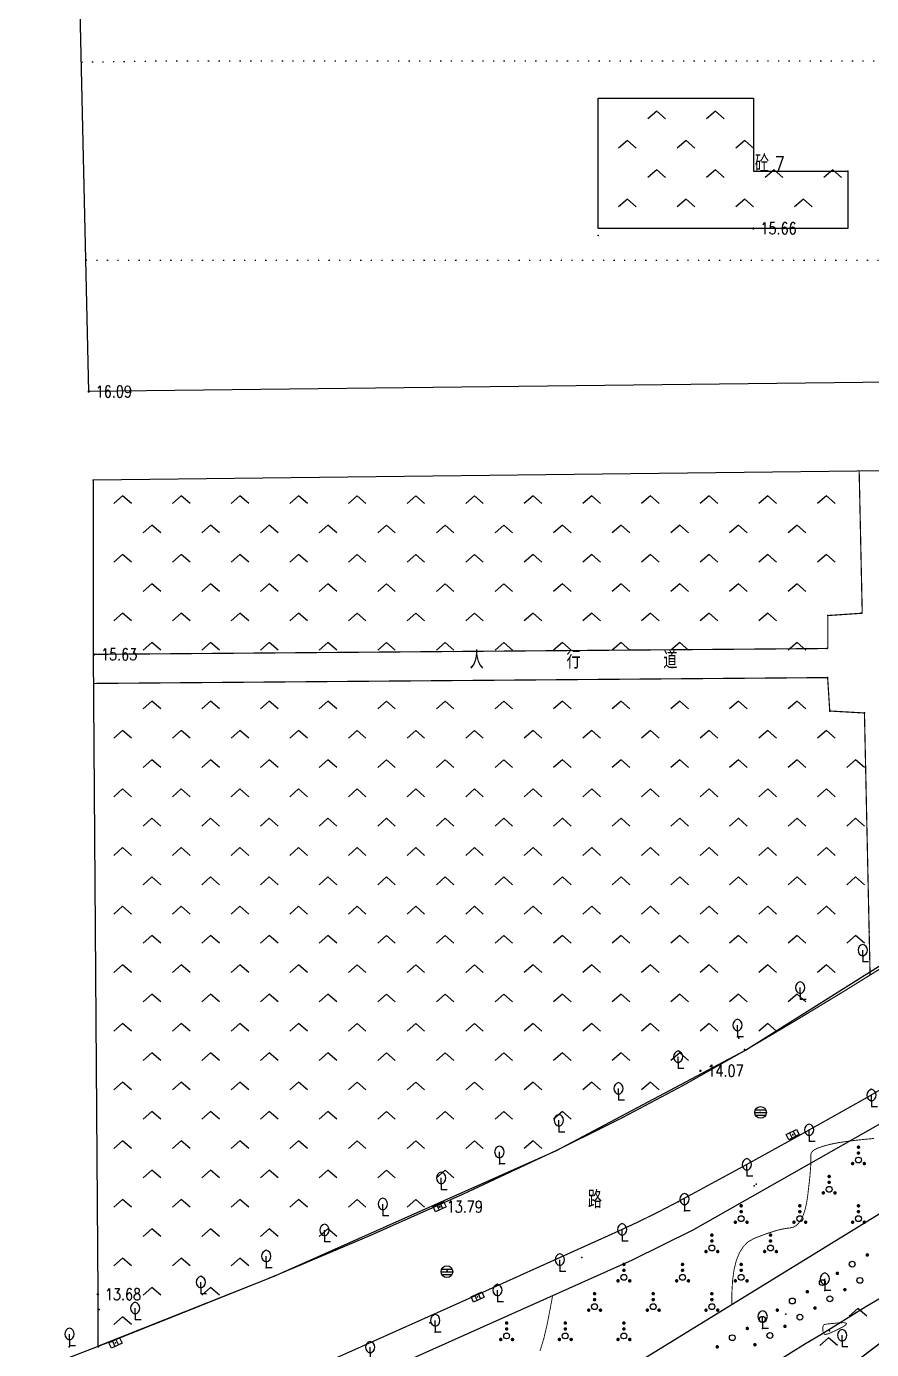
# Model space of a CAD drawing. Extents: x 940 to 2162, y 608 to 1562.
# Drawn here: x 1747.4 to 1819.4, y 744.3 to 857.1 of the extents above; entities that cross this region are included whole.
import ezdxf
from ezdxf.enums import TextEntityAlignment as Align

# ---------------------------------------------------------------- set-up
doc = ezdxf.new("R2010")
doc.units = 0
doc.header["$LTSCALE"] = 0.5
doc.header["$PDSIZE"] = 0.2
doc.linetypes.add('X4', pattern=[1.6, 0, -1.6])
doc.layers.get('0').update_dxf_attribs({"linetype": 'CONTINUOUS'})
for name, color, linetype in [('COMPONENT', 4, 'CONTINUOUS'), ('DGX', 2, 'CONTINUOUS'), ('DLSS', 4, 'CONTINUOUS'), ('GCD', 1, 'CONTINUOUS'), ('GXYZ', 2, 'CONTINUOUS'), ('JMD', 6, 'CONTINUOUS'), ('ZBTZ', 3, 'CONTINUOUS'), ('ZDH', 1, 'CONTINUOUS')]:
    doc.layers.add(name, color=color, linetype=linetype)
doc.styles.add('HZ', font='rs.shx', dxfattribs={"width": 0.8, "bigfont": 'hztxt.shx'})
doc.linetypes.add('1161', pattern='A,0,[149,AAA.SHX,S=0.15,R=0,X=0,Y=0],-1.6', length=1.6)

# ---------------------------------------------------------------- blocks, each defined once
blk = doc.blocks.new('gc211')
for p, q in [((0, 0), (-1.5, -1.32)), ((1.5, -1.32), (0, 0))]:
    blk.add_line(p, q)
blk = doc.blocks.new('gc253')
at = {"const_width": 0.3}
blk.add_lwpolyline([(-0.15, 0, 1), (0.15, 0, 1)], format="xyb", close=True, dxfattribs=at)
blk = doc.blocks.new('gc170')
at = {"linetype": 'Continuous'}
blk.add_circle((0, 0), 0.5, dxfattribs=at)
blk = doc.blocks.new('gc143')
for p, q in [((0, 1), (0, 2)), ((0, 1), (0, 0)), ((1, 0), (0, 0))]:
    blk.add_line(p, q)
for centre, start, end in [((0.225, 2), 102.68038, 257.31962), ((-0.225, 2), 282.68038, 77.31962)]:
    blk.add_arc(centre, 1.025, start, end)
blk = doc.blocks.new('gcbj0103')
for p, q in [((-1, 0), (1, 0)), ((-0.9, 0.43), (0.9, 0.43)), ((-0.88, -0.47), (0.88, -0.47))]:
    blk.add_line(p, q)
blk.add_circle((0, 0), 1)
blk = doc.blocks.new('gc041')
for p, q in [((-1, 0.5), (1, 0.5)), ((-1, -0.5), (-1, 0.5)), ((-0.33, 0.5), (-0.33, -0.5)), ((0.33, 0.5), (0.33, -0.5)), ((1, 0.5), (1, -0.5)), ((1, -0.5), (-1, -0.5))]:
    blk.add_line(p, q)
blk = doc.blocks.new('GC200')
at = {"linetype": 'Continuous', "const_width": 0.2, "flags": 128}
blk.add_lwpolyline([(-0.1, 0, 1), (0.1, 0, 1)], format="xyb", close=True, dxfattribs=at)
blk = doc.blocks.new('gc160')
at = {"const_width": 0.3}
for points in [[(-0.15, 2.2, 1), (0.15, 2.2, 1)], [(-0.15, 1.2, 1), (0.15, 1.2, 1)], [(-1.15, -0.6, 1), (-0.85, -0.6, 1)], [(0.85, -0.6, 1), (1.15, -0.6, 1)]]:
    blk.add_lwpolyline(points, format="xyb", close=True, dxfattribs=at)
blk.add_circle((0, 0), 0.5)

msp = doc.modelspace()

# ---------------------------------------------------------------- linework, layer by layer
at = {"linetype": 'Continuous'}
for p in [(1815.46, 749.31), (1812.14, 747.29), (1810.16, 746.09)]:
    msp.add_point(p, dxfattribs=at)
at = {"layer": 'DGX', "linetype": 'Continuous', "const_width": 0.075}
for points in [[(1807.54, 748.09), (1807.54, 749.18), (1807.6, 750.2), (1807.72, 751.1), (1807.92, 751.88), (1808.18, 752.53), (1808.51, 753.05), (1808.9, 753.45), (1809.36, 753.72), (1809.85, 753.92), (1810.3, 754.09), (1810.73, 754.24), (1811.14, 754.37), (1811.52, 754.48), (1811.87, 754.56), (1812.2, 754.62), (1812.5, 754.65), (1812.78, 754.72), (1813.03, 754.86), (1813.25, 755.08), (1813.45, 755.38), (1813.63, 755.76), (1813.78, 756.22), (1813.9, 756.76), (1814, 757.37), (1814.07, 758), (1814.14, 758.57), (1814.19, 759.09), (1814.23, 759.56), (1814.26, 759.97), (1814.27, 760.32), (1814.27, 760.62), (1814.26, 760.86), (1814.31, 761.07), (1814.5, 761.27), (1814.83, 761.45), (1815.31, 761.62), (1815.92, 761.78), (1816.67, 761.93), (1817.56, 762.06), (1818.6, 762.18), (1819.65, 762.28)], [(1791.17, 744.15), (1791.49, 745.17), (1791.77, 746.35), (1792, 747.54), (1792.2, 748.58), (1792.25, 748.9)]]:
    msp.add_lwpolyline(points, dxfattribs=at)
at = {"layer": 'DGX', "linetype": 'Continuous', "const_width": 0.075, "flags": 128}
msp.add_lwpolyline([(1816.72, 746.56), (1816.98, 746.57), (1817.16, 746.57), (1817.27, 746.54), (1817.31, 746.49), (1817.27, 746.41), (1817.16, 746.32), (1816.98, 746.2), (1816.72, 746.07), (1816.44, 745.93), (1816.2, 745.82), (1815.99, 745.72), (1815.81, 745.65), (1815.67, 745.6), (1815.55, 745.58), (1815.47, 745.57), (1815.42, 745.59), (1815.4, 745.62), (1815.37, 745.66), (1815.35, 745.7), (1815.33, 745.75), (1815.31, 745.81), (1815.3, 745.87), (1815.29, 745.95), (1815.29, 746.02), (1815.29, 746.1), (1815.29, 746.17), (1815.3, 746.23), (1815.32, 746.28), (1815.33, 746.33), (1815.35, 746.36), (1815.38, 746.39), (1815.41, 746.41), (1815.46, 746.42), (1815.54, 746.44), (1815.66, 746.46), (1815.81, 746.47), (1815.99, 746.49), (1816.2, 746.51), (1816.44, 746.54)], close=True, dxfattribs=at)
at = {"layer": 'DLSS', "linetype": 'Continuous', "const_width": 0.1}
msp.add_lwpolyline([(1706.59, 721.05, 0.017307), (1740.62, 730.2, 0.029753), (1759.84, 737.37, 0.002264), (1797.93, 754.41, 0.016867), (1802.95, 756.89, 0.005613), (1818.87, 765.67, 0.016551), (1824.13, 768.88, 0.004146), (1824.78, 769.32, 0.000071), (1862.92, 795.31, 0.002848), (1919.74, 834.52, 0.002246), (1991.3, 884.98)], format="xyb", dxfattribs=at)
at = {"layer": 'DLSS', "linetype": 'Continuous', "const_width": 0.1, "flags": 128}
for points, elevation in [([(1818.39, 819.19), (1818.65, 807.07)], 15.38), ([(1818.68, 807.07), (1815.72, 806.87), (1815.72, 804.06)], 15.47), ([(1815.7, 801.58), (1815.88, 798.73), (1818.84, 798.56)], 15.38), ([(1818.84, 798.56), (1819.32, 776.2)], 15.38)]:
    msp.add_lwpolyline(points, dxfattribs=dict(at, elevation=elevation))
at = {"layer": 'DLSS', "linetype": 'Continuous', "flags": 128}
msp.add_lwpolyline([(1723.58, 734.72, 0.1, 0.1, 0.010533), (1741.97, 740.38, 0.1, 0.1, 0.014817), (1754.81, 745.06, 0.1, 0.1, 0.00044), (1766.46, 749.71, 0.1, 0.1, 0.002489), (1768.51, 750.54, 0.1, 0.1, 0.014074), (1792.58, 761.26, 0.1, 0.1, 0.020321), (1808.7, 769.81, 0.1, 0.1, 0.008273), (1821.42, 777.52, 0.1, 0.1, 0.007654), (1834.9, 786.29, 0.1, 0.1, 0.002059), (1845.26, 793.32, 0.1, 0.1, 0.001573), (1858.76, 802.62, 0.1, 0.1, 0.006646), (1865.26, 807.26, 0.1, 0.1, 0.005572), (1872.88, 812.99, 0.1, 0.1, 0.063061), (1873.91, 814.01, 0.1, 0.1, 0.018351), (1876.85, 818.06, 0.1, 0.1, 0)], format="xyseb", dxfattribs=at)
at = {"layer": 'DLSS', "linetype": 'Continuous', "const_width": 0.1, "flags": 128}
for points in [[(1815.72, 804.06), (1753.15, 803.56)], [(1815.74, 801.58), (1753.11, 801.08)], [(1712.61, 685.29), (1799.02, 729.95), (1805.16, 733.47), (1828.1, 750.84), (1854.79, 767.91), (1872.96, 775.75)]]:
    msp.add_lwpolyline(points, dxfattribs=at)
at = {"layer": 'JMD', "linetype": 'Continuous', "flags": 128}
msp.add_lwpolyline([(1869.2, 864.84), (1870.04, 827.35), (1752.7, 825.97), (1751.86, 863.46)], close=True, dxfattribs=at)
at = {"layer": 'JMD', "linetype": 'X4', "flags": 128}
for points in [[(1752.07, 854.06), (1758.54, 854.16), (1869.44, 854.16)], [(1752.45, 837.17), (1869.82, 837.17)]]:
    msp.add_lwpolyline(points, dxfattribs=at)
at = {"layer": 'ZBTZ', "linetype": '1161', "flags": 128}
msp.add_lwpolyline([(2121.82, 1026.51), (2151.19, 995.67), (2151.42, 993.36), (2151.53, 990.43), (2151.53, 989.01), (2151.38, 988.34), (2151, 986.93), (2150.02, 985.07), (2148.29, 982.5), (2146.19, 980.09), (2145.7, 979.78), (2096.33, 944.91), (2043.54, 908.4), (1945.97, 839.94), (1866.41, 784.94), (1844, 770.51), (1793.75, 739.61), (1787.35, 736.36), (1781.6, 733.16), (1764.84, 723.95), (1752.6, 717.55), (1721.55, 702.1), (1717.35, 700.44), (1716.8, 703.25), (1715.25, 709.14), (1713.33, 719.29), (1713.39, 719.89), (1741.42, 727.61), (1760.94, 734.89), (1799.05, 751.94), (1804.24, 754.5), (1825.48, 766.53), (1841.91, 776.8), (1864.56, 793.15), (1992.85, 882.76), (2000.01, 888.8), (2003.78, 892.56), (2012.65, 902.66), (2015.54, 906.34), (2020.91, 915), (2025.38, 925.02), (2030.02, 940.68), (2031.48, 947.7), (2032.67, 959.12), (2038.74, 959.05), (2038.79, 969.11), (2032.71, 969.19), (2030.8, 1037.78), (2029.78, 1088.82), (2027.96, 1095.29), (2025.31, 1099.93), (2022.41, 1105.06), (2019.03, 1109.61), (2017.02, 1111.92), (2001.14, 1128.32), (1942.65, 1190.71), (1941.55, 1191.89), (1941.02, 1193.1), (1940.91, 1193.98), (1940.93, 1194.88), (1941.08, 1195.88), (1941.44, 1197.02), (1942.05, 1198.13), (1942.56, 1198.77), (1943.3, 1199.49), (1944.46, 1200.39), (1945.46, 1200.71), (1947.06, 1201.06), (1949.3, 1201.03), (1953.93, 1200.94), (1955.83, 1200.74), (2121.12, 1027.25)], close=True, dxfattribs=at)
at = {"layer": 'ZBTZ', "linetype": 'Continuous', "flags": 128}
msp.add_lwpolyline([(1712.61, 685.29), (1799.02, 729.95), (1805.16, 733.47), (1828.1, 750.84), (1854.79, 767.91), (1872.96, 775.75), (2152.33, 970.64)], dxfattribs=at)
msp.add_lwpolyline([(2046.94, 903.45, 0.005433), (1949.47, 835.06, -0.007658), (1880.11, 786.86, -0.00086), (1874.12, 782.84, -0.001175), (1869.72, 779.93, -0.005991), (1847.19, 765.42, -0.003325), (1806.09, 740.04, -0.001199), (1797.98, 735.13, -0.007573), (1796.69, 734.38, -0.018669), (1793.74, 732.86, 0.015755), (1790.23, 731.09, 0.003774), (1784.56, 727.94, -0.003526), (1778.49, 724.56, -0.000878), (1767.7, 718.68, -0.003996), (1765.32, 717.41, -0.000411), (1761.09, 715.2, 0.000304), (1755.38, 712.23, 0.000159), (1752.75, 710.85, -0.000182), (1750.45, 709.65, -0.004776), (1744.63, 706.68, -0.002409)], format="xyb", dxfattribs=at)
at = {"layer": 'ZBTZ', "linetype": 'Continuous', "elevation": 21.2, "flags": 128}
msp.add_lwpolyline([(1817.43, 844.75), (1817.43, 839.88), (1796.13, 839.88), (1796.13, 850.99), (1809.37, 850.99), (1809.37, 844.75), (1817.43, 844.75)], close=True, dxfattribs=at)
at = {"layer": 'ZBTZ', "linetype": 'Continuous', "flags": 128}
msp.add_lwpolyline([(1876.85, 818.06), (1875.81, 818.91), (1873.73, 819.84), (1753.09, 818.42), (1753.09, 803.56), (1753.48, 748.99), (1753.48, 744.58), (1768.51, 750.54), (1792.58, 761.26), (1808.7, 769.81), (1834.9, 786.29), (1872.88, 812.99), (1875.67, 816.07), (1876.85, 818.06)], close=True, dxfattribs=at)
at = {"layer": 'ZDH', "linetype": 'Continuous'}
for p in [(1817.43, 844.75, 21.2), (1809.37, 839.88, 15.66), (1796.13, 839.27, 15.77), (1752.7, 825.97, 16.09), (1753.09, 818.42, 15.9), (1815.72, 806.87, 15.44), (1818.57, 807.06, 15.47), (1753.15, 803.56, 15.63), (1815.62, 804.06, 15.42), (1815.7, 801.58, 15.38), (1815.88, 798.73, 15.39), (1818.84, 798.56, 15.38), (1819.24, 779.91, 14.48), (1808.02, 770.94, 14.34), (1808.12, 770.84, 14.34), (1808.61, 769.86, 14.11), (1808.7, 769.81, 14.13), (1804.85, 768.05, 14.07), (1809.92, 764.49, 14.15), (1809.98, 764.5, 14.16), (1812.72, 762.61, 14.1), (1812.74, 762.6, 14.08), (1787.71, 760.13, 14.06), (1809.44, 758.23, 14.23), (1809.62, 758.38, 14.25), (1782.62, 756.46, 13.79), (1802.95, 756.89, 13.97), (1803.49, 756.1, 14.25), (1794.73, 752.13, 14.06), (1767.84, 751.25, 13.84), (1768.51, 750.54, 13.57), (1783.24, 750.92, 13.81), (1783.26, 751, 13.81), (1753.48, 748.99, 13.68), (1785.86, 748.77, 13.78), (1753.58, 747.7, 13.42), (1781.79, 746.57, 13.73), (1782.25, 745.77, 13.98), (1815.85, 745.88, 13.46), (1815.85, 745.88, 13.46), (1754.81, 745.06, 13.27), (1754.98, 744.85, 13.28), (1751.03, 744.52, 13.45), (1751.03, 744.52, 13.45), (1751.03, 744.52, 13.45), (1753.52, 744.52, 13.24), (1753.52, 744.52, 13.24), (1753.52, 744.52, 13.24)]:
    msp.add_point(p, dxfattribs=at)

# ---------------------------------------------------------------- block references
at = {"layer": 'COMPONENT', "linetype": 'Continuous', "xscale": 0.5, "yscale": 0.5}
for p in [(1809.98, 764.5, 14.16), (1783.24, 750.92, 13.81)]:
    msp.add_blockref('gcbj0103', p, dxfattribs=at)
at = {"layer": 'GCD', "linetype": 'Continuous'}
ref = msp.add_blockref('GC200', (1809.37, 839.88, 15.66), dxfattribs=dict(at, xscale=0.5, yscale=0.5, zscale=0.5))
ref.add_attrib('height', '15.66', dxfattribs={"linetype": 'Continuous', "height": 1, "style": 'HZ', "width": 0.8}).set_placement((1809.97, 839.88, 15.66), align=Align.MIDDLE_LEFT)
ref = msp.add_blockref('GC200', (1752.7, 825.97, 16.09), dxfattribs=dict(at, xscale=0.5, yscale=0.5, zscale=0.5))
ref.add_attrib('height', '16.09', dxfattribs={"linetype": 'Continuous', "height": 1, "style": 'HZ', "width": 0.8}).set_placement((1753.3, 825.97, 16.09), align=Align.MIDDLE_LEFT)
ref = msp.add_blockref('GC200', (1753.15, 803.56, 15.63), dxfattribs=dict(at, xscale=0.5, yscale=0.5, zscale=0.5))
ref.add_attrib('height', '15.63', dxfattribs={"linetype": 'Continuous', "height": 1, "style": 'HZ', "width": 0.8}).set_placement((1753.75, 803.56, 15.63), align=Align.MIDDLE_LEFT)
ref = msp.add_blockref('GC200', (1804.85, 768.05, 14.07), dxfattribs=dict(at, xscale=0.5, yscale=0.5, zscale=0.5))
ref.add_attrib('height', '14.07', dxfattribs={"linetype": 'Continuous', "height": 1, "style": 'HZ', "width": 0.8}).set_placement((1805.45, 768.05, 14.07), align=Align.MIDDLE_LEFT)
ref = msp.add_blockref('GC200', (1782.62, 756.46, 13.79), dxfattribs=dict(at, xscale=0.5, yscale=0.5, zscale=0.5))
ref.add_attrib('height', '13.79', dxfattribs={"linetype": 'Continuous', "height": 1, "style": 'HZ', "width": 0.8}).set_placement((1783.22, 756.46, 13.79), align=Align.MIDDLE_LEFT)
ref = msp.add_blockref('GC200', (1753.48, 748.99, 13.68), dxfattribs=dict(at, xscale=0.5, yscale=0.5, zscale=0.5))
ref.add_attrib('height', '13.68', dxfattribs={"linetype": 'Continuous', "height": 1, "style": 'HZ', "width": 0.8}).set_placement((1754.08, 748.99, 13.68), align=Align.MIDDLE_LEFT)
at = {"layer": 'GXYZ', "linetype": 'Continuous', "xscale": 0.5, "yscale": 0.5, "zscale": 0.5}
for p, rotation in [((1812.72, 762.61, 14.1), 26.47904909404618), ((1782.62, 756.46, 13.79), 25.70160030195641), ((1785.86, 748.77, 13.78), 25.02943981771971), ((1754.98, 744.85, 13.28), 25.38191914008712)]:
    msp.add_blockref('gc041', p, dxfattribs=dict(at, rotation=rotation))
at = {"layer": 'ZBTZ', "linetype": 'Continuous', "xscale": 0.5, "yscale": 0.5}
for name, p in [('gc211', (1801.13, 849.88)), ('gc211', (1806.13, 849.88)), ('gc211', (1798.63, 847.38)), ('gc211', (1803.63, 847.38)), ('gc211', (1808.63, 847.38)), ('gc211', (1801.13, 844.88)), ('gc211', (1806.13, 844.88)), ('gc211', (1811.13, 844.88)), ('gc211', (1816.13, 844.88)), ('gc211', (1798.63, 842.38)), ('gc211', (1803.63, 842.38)), ('gc211', (1808.63, 842.38)), ('gc211', (1813.63, 842.38)), ('gc211', (1755.59, 817.08)), ('gc211', (1760.59, 817.08)), ('gc211', (1765.59, 817.08)), ('gc211', (1770.59, 817.08)), ('gc211', (1775.59, 817.08)), ('gc211', (1780.59, 817.08)), ('gc211', (1785.59, 817.08)), ('gc211', (1790.59, 817.08)), ('gc211', (1795.59, 817.08)), ('gc211', (1800.59, 817.08)), ('gc211', (1805.59, 817.08)), ('gc211', (1810.59, 817.08)), ('gc211', (1815.59, 817.08)), ('gc211', (1758.09, 814.58)), ('gc211', (1763.09, 814.58)), ('gc211', (1768.09, 814.58)), ('gc211', (1773.09, 814.58)), ('gc211', (1778.09, 814.58)), ('gc211', (1783.09, 814.58)), ('gc211', (1788.09, 814.58)), ('gc211', (1793.09, 814.58)), ('gc211', (1798.09, 814.58)), ('gc211', (1803.09, 814.58)), ('gc211', (1808.09, 814.58)), ('gc211', (1813.09, 814.58)), ('gc211', (1755.59, 812.08)), ('gc211', (1760.59, 812.08)), ('gc211', (1765.59, 812.08)), ('gc211', (1770.59, 812.08)), ('gc211', (1775.59, 812.08)), ('gc211', (1780.59, 812.08)), ('gc211', (1785.59, 812.08)), ('gc211', (1790.59, 812.08)), ('gc211', (1795.59, 812.08)), ('gc211', (1800.59, 812.08)), ('gc211', (1805.59, 812.08)), ('gc211', (1810.59, 812.08)), ('gc211', (1815.59, 812.08)), ('gc211', (1758.09, 809.58)), ('gc211', (1763.09, 809.58)), ('gc211', (1768.09, 809.58)), ('gc211', (1773.09, 809.58)), ('gc211', (1778.09, 809.58)), ('gc211', (1783.09, 809.58)), ('gc211', (1788.09, 809.58)), ('gc211', (1793.09, 809.58)), ('gc211', (1798.09, 809.58)), ('gc211', (1803.09, 809.58)), ('gc211', (1808.09, 809.58)), ('gc211', (1813.09, 809.58)), ('gc211', (1755.59, 807.08)), ('gc211', (1760.59, 807.08)), ('gc211', (1765.59, 807.08)), ('gc211', (1770.59, 807.08)), ('gc211', (1775.59, 807.08)), ('gc211', (1780.59, 807.08)), ('gc211', (1785.59, 807.08)), ('gc211', (1790.59, 807.08)), ('gc211', (1795.59, 807.08)), ('gc211', (1800.59, 807.08)), ('gc211', (1805.59, 807.08)), ('gc211', (1810.59, 807.08)), ('gc211', (1758.09, 804.58)), ('gc211', (1763.09, 804.58)), ('gc211', (1768.09, 804.58)), ('gc211', (1773.09, 804.58)), ('gc211', (1778.09, 804.58)), ('gc211', (1783.09, 804.58)), ('gc211', (1788.09, 804.58)), ('gc211', (1793.09, 804.58)), ('gc211', (1798.09, 804.58)), ('gc211', (1803.09, 804.58)), ('gc211', (1813.09, 804.58)), ('gc211', (1758.09, 799.58)), ('gc211', (1763.09, 799.58)), ('gc211', (1768.09, 799.58)), ('gc211', (1773.09, 799.58)), ('gc211', (1778.09, 799.58)), ('gc211', (1783.09, 799.58)), ('gc211', (1788.09, 799.58)), ('gc211', (1793.09, 799.58)), ('gc211', (1798.09, 799.58)), ('gc211', (1803.09, 799.58)), ('gc211', (1808.09, 799.58)), ('gc211', (1813.09, 799.58)), ('gc211', (1755.59, 797.08)), ('gc211', (1760.59, 797.08)), ('gc211', (1765.59, 797.08)), ('gc211', (1770.59, 797.08)), ('gc211', (1775.59, 797.08)), ('gc211', (1780.59, 797.08)), ('gc211', (1785.59, 797.08)), ('gc211', (1790.59, 797.08)), ('gc211', (1795.59, 797.08)), ('gc211', (1800.59, 797.08)), ('gc211', (1805.59, 797.08)), ('gc211', (1810.59, 797.08)), ('gc211', (1815.59, 797.08)), ('gc211', (1758.09, 794.58)), ('gc211', (1763.09, 794.58)), ('gc211', (1768.09, 794.58)), ('gc211', (1773.09, 794.58)), ('gc211', (1778.09, 794.58)), ('gc211', (1783.09, 794.58)), ('gc211', (1788.09, 794.58)), ('gc211', (1793.09, 794.58)), ('gc211', (1798.09, 794.58)), ('gc211', (1803.09, 794.58)), ('gc211', (1808.09, 794.58)), ('gc211', (1813.09, 794.58)), ('gc211', (1818.09, 794.58)), ('gc211', (1755.59, 792.08)), ('gc211', (1760.59, 792.08)), ('gc211', (1765.59, 792.08)), ('gc211', (1770.59, 792.08)), ('gc211', (1775.59, 792.08)), ('gc211', (1780.59, 792.08)), ('gc211', (1785.59, 792.08)), ('gc211', (1790.59, 792.08)), ('gc211', (1795.59, 792.08)), ('gc211', (1800.59, 792.08)), ('gc211', (1805.59, 792.08)), ('gc211', (1810.59, 792.08)), ('gc211', (1815.59, 792.08)), ('gc211', (1758.09, 789.58)), ('gc211', (1763.09, 789.58)), ('gc211', (1768.09, 789.58)), ('gc211', (1773.09, 789.58)), ('gc211', (1778.09, 789.58)), ('gc211', (1783.09, 789.58)), ('gc211', (1788.09, 789.58)), ('gc211', (1793.09, 789.58)), ('gc211', (1798.09, 789.58)), ('gc211', (1803.09, 789.58)), ('gc211', (1808.09, 789.58)), ('gc211', (1813.09, 789.58)), ('gc211', (1818.09, 789.58)), ('gc211', (1755.59, 787.08)), ('gc211', (1760.59, 787.08)), ('gc211', (1765.59, 787.08)), ('gc211', (1770.59, 787.08)), ('gc211', (1775.59, 787.08)), ('gc211', (1780.59, 787.08)), ('gc211', (1785.59, 787.08)), ('gc211', (1790.59, 787.08)), ('gc211', (1795.59, 787.08)), ('gc211', (1800.59, 787.08)), ('gc211', (1805.59, 787.08)), ('gc211', (1810.59, 787.08)), ('gc211', (1815.59, 787.08)), ('gc211', (1758.09, 784.58)), ('gc211', (1763.09, 784.58)), ('gc211', (1768.09, 784.58)), ('gc211', (1773.09, 784.58)), ('gc211', (1778.09, 784.58)), ('gc211', (1783.09, 784.58)), ('gc211', (1788.09, 784.58)), ('gc211', (1793.09, 784.58)), ('gc211', (1798.09, 784.58)), ('gc211', (1803.09, 784.58)), ('gc211', (1808.09, 784.58)), ('gc211', (1813.09, 784.58)), ('gc211', (1818.09, 784.58)), ('gc211', (1755.59, 782.08)), ('gc211', (1760.59, 782.08)), ('gc211', (1765.59, 782.08)), ('gc211', (1770.59, 782.08)), ('gc211', (1775.59, 782.08)), ('gc211', (1780.59, 782.08)), ('gc211', (1785.59, 782.08)), ('gc211', (1790.59, 782.08)), ('gc211', (1795.59, 782.08)), ('gc211', (1800.59, 782.08)), ('gc211', (1805.59, 782.08)), ('gc211', (1810.59, 782.08)), ('gc211', (1815.59, 782.08)), ('gc211', (1758.09, 779.58)), ('gc211', (1763.09, 779.58)), ('gc211', (1768.09, 779.58)), ('gc211', (1773.09, 779.58)), ('gc211', (1778.09, 779.58)), ('gc211', (1783.09, 779.58)), ('gc211', (1788.09, 779.58)), ('gc211', (1793.09, 779.58)), ('gc211', (1798.09, 779.58)), ('gc211', (1803.09, 779.58)), ('gc211', (1808.09, 779.58)), ('gc211', (1813.09, 779.58)), ('gc211', (1818.09, 779.58)), ('gc143', (1818.69, 777.33, 14.61)), ('gc211', (1755.59, 777.08)), ('gc211', (1760.59, 777.08)), ('gc211', (1765.59, 777.08)), ('gc211', (1770.59, 777.08)), ('gc211', (1775.59, 777.08)), ('gc211', (1780.59, 777.08)), ('gc211', (1785.59, 777.08)), ('gc211', (1790.59, 777.08)), ('gc211', (1795.59, 777.08)), ('gc211', (1800.59, 777.08)), ('gc211', (1805.59, 777.08)), ('gc211', (1810.59, 777.08)), ('gc211', (1815.59, 777.08)), ('gc143', (1813.36, 774.14, 14.61)), ('gc211', (1758.09, 774.58)), ('gc211', (1763.09, 774.58)), ('gc211', (1768.09, 774.58)), ('gc211', (1773.09, 774.58)), ('gc211', (1778.09, 774.58)), ('gc211', (1783.09, 774.58)), ('gc211', (1788.09, 774.58)), ('gc211', (1793.09, 774.58)), ('gc211', (1798.09, 774.58)), ('gc211', (1803.09, 774.58)), ('gc211', (1808.09, 774.58)), ('gc211', (1813.09, 774.58)), ('gc211', (1755.59, 772.08)), ('gc211', (1760.59, 772.08)), ('gc211', (1765.59, 772.08)), ('gc211', (1770.59, 772.08)), ('gc211', (1775.59, 772.08)), ('gc211', (1780.59, 772.08)), ('gc211', (1785.59, 772.08)), ('gc211', (1790.59, 772.08)), ('gc211', (1795.59, 772.08)), ('gc211', (1800.59, 772.08)), ('gc211', (1805.59, 772.08)), ('gc143', (1808.02, 770.94, 14.34)), ('gc211', (1810.59, 772.08)), ('gc211', (1758.09, 769.58)), ('gc211', (1763.09, 769.58)), ('gc211', (1768.09, 769.58)), ('gc211', (1773.09, 769.58)), ('gc211', (1778.09, 769.58)), ('gc211', (1783.09, 769.58)), ('gc211', (1788.09, 769.58)), ('gc211', (1793.09, 769.58)), ('gc211', (1798.09, 769.58)), ('gc211', (1803.09, 769.58)), ('gc143', (1802.95, 768.24, 14.34)), ('gc211', (1755.59, 767.08)), ('gc211', (1760.59, 767.08)), ('gc211', (1765.59, 767.08)), ('gc211', (1770.59, 767.08)), ('gc211', (1775.59, 767.08)), ('gc211', (1780.59, 767.08)), ('gc211', (1785.59, 767.08)), ('gc211', (1790.59, 767.08)), ('gc211', (1795.59, 767.08)), ('gc143', (1797.87, 765.54, 14.34)), ('gc211', (1800.59, 767.08)), ('gc143', (1819.45, 764.97, 14.25)), ('gc211', (1758.09, 764.58)), ('gc211', (1763.09, 764.58)), ('gc211', (1768.09, 764.58)), ('gc211', (1773.09, 764.58)), ('gc211', (1778.09, 764.58)), ('gc211', (1783.09, 764.58)), ('gc211', (1788.09, 764.58)), ('gc211', (1793.09, 764.58)), ('gc143', (1792.79, 762.83, 14.34)), ('gc143', (1814.13, 762.01, 14.25)), ('gc211', (1755.59, 762.08)), ('gc211', (1760.59, 762.08)), ('gc211', (1765.59, 762.08)), ('gc211', (1770.59, 762.08)), ('gc211', (1775.59, 762.08)), ('gc211', (1780.59, 762.08)), ('gc211', (1785.59, 762.08)), ('gc143', (1787.71, 760.13, 14.06)), ('gc211', (1790.59, 762.08)), ('gc160', (1818.33, 760.44)), ('gc143', (1808.81, 759.06, 14.25)), ('gc211', (1758.09, 759.58)), ('gc211', (1763.09, 759.58)), ('gc211', (1768.09, 759.58)), ('gc211', (1773.09, 759.58)), ('gc211', (1778.09, 759.58)), ('gc211', (1783.09, 759.58)), ('gc143', (1782.75, 757.91, 14.06)), ('gc160', (1815.83, 757.94)), ('gc211', (1755.59, 757.08)), ('gc211', (1760.59, 757.08)), ('gc211', (1765.59, 757.08)), ('gc211', (1770.59, 757.08)), ('gc211', (1775.59, 757.08)), ('gc143', (1777.78, 755.69, 14.06)), ('gc211', (1780.59, 757.08)), ('gc143', (1803.49, 756.1, 14.25)), ('gc160', (1808.33, 755.44)), ('gc160', (1813.33, 755.44)), ('gc160', (1818.33, 755.44)), ('gc143', (1772.81, 753.47, 14.06)), ('gc143', (1798.18, 753.52, 14.25)), ('gc211', (1758.09, 754.58)), ('gc211', (1763.09, 754.58)), ('gc211', (1768.09, 754.58)), ('gc211', (1773.09, 754.58)), ('gc160', (1805.83, 752.94)), ('gc160', (1810.83, 752.94)), ('gc143', (1767.84, 751.25, 13.84)), ('gc211', (1755.59, 752.08)), ('gc211', (1760.59, 752.08)), ('gc211', (1765.59, 752.08)), ('gc143', (1792.87, 750.94, 14.25)), ('gc160', (1798.33, 750.44)), ('gc160', (1803.33, 750.44)), ('gc160', (1808.33, 750.44)), ('gc143', (1762.25, 749.03, 13.84)), ('gc143', (1815.46, 749.31)), ('gc211', (1758.09, 749.58)), ('gc211', (1763.09, 749.58)), ('gc143', (1787.56, 748.35, 14.25)), ('gc160', (1795.83, 747.94)), ('gc160', (1800.83, 747.94)), ('gc160', (1805.83, 747.94)), ('gc143', (1756.66, 746.81, 13.84)), ('gc211', (1755.59, 747.08)), ('gc143', (1782.25, 745.77, 13.98)), ('gc143', (1810.16, 746.09)), ('gc211', (1818.28, 747.79)), ('gc143', (1751.06, 744.6, 13.84)), ('gc160', (1788.33, 745.44)), ('gc160', (1793.33, 745.44)), ('gc160', (1798.33, 745.44)), ('gc143', (1816.93, 744.5, 13.57)), ('gc143', (1776.69, 743.48, 13.98)), ('gc211', (1815.78, 745.29))]:
    msp.add_blockref(name, p, dxfattribs=at)
for name, p, rotation in [('gc253', (1819.08, 752.35, 15.84), 211.5962968842168), ('gc170', (1817.8, 751.56, 15.84), 211.5726094100819), ('gc170', (1815.25, 749.99, 15.84), 211.5252344618121), ('gc253', (1816.53, 750.78, 15.84), 211.548921935947), ('gc170', (1818.45, 750.18, 15.84), 31.56987271451167), ('gc253', (1813.97, 749.21, 15.84), 211.5015469876772), ('gc253', (1817.17, 749.39, 15.84), 31.54619513556212), ('gc170', (1812.69, 748.42, 15.84), 211.4778595135423), ('gc253', (1814.62, 747.82, 15.84), 31.49883997766305), ('gc170', (1815.89, 748.61, 15.84), 31.52251755661256), ('gc170', (1810.13, 746.86, 15.84), 211.4304845652726), ('gc253', (1811.41, 747.64, 15.84), 211.4541720394074), ('gc170', (1813.34, 747.04, 15.84), 31.47516239871349), ('gc253', (1808.85, 746.08, 15.84), 211.4067970911377), ('gc170', (1810.78, 745.48, 15.84), 31.42780724081437), ('gc253', (1812.06, 746.26, 15.84), 31.45148481976393), ('gc253', (1806.29, 744.51, 15.84), 211.3594221428679), ('gc170', (1807.57, 745.29, 15.84), 211.3831096170027), ('gc253', (1809.5, 744.69, 15.84), 31.40412966186481)]:
    msp.add_blockref(name, p, dxfattribs=dict(at, rotation=rotation))

# ---------------------------------------------------------------- texts
at = {"layer": 'DLSS', "linetype": 'Continuous', "style": 'HZ', "width": 0.8}
for s, p in [('人', (1785.18, 802.34)), ('行', (1793.44, 802.34)), ('道', (1801.69, 802.34)), ('路', (1795.26, 756.33))]:
    msp.add_text(s, height=1.5, dxfattribs=at).set_placement(p)
at = {"layer": 'JMD', "linetype": 'Continuous', "style": 'HZ', "width": 0.8}
msp.add_text('砼', height=1.5, dxfattribs=at).set_placement((1810.7, 845.4), align=Align.MIDDLE_RIGHT)
msp.add_text('7', height=1.2, dxfattribs=at).set_placement((1811.2, 845.4), align=Align.MIDDLE_LEFT)

doc.saveas('drawing.dxf')
